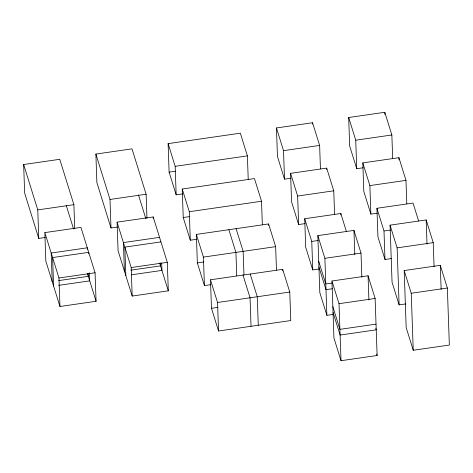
<?xml version="1.0" encoding="UTF-8"?>
<svg xmlns="http://www.w3.org/2000/svg" width="473" height="473" viewBox="0 0 473 473"><rect width="100%" height="100%" fill="white"/><g stroke="black" fill="none" stroke-linecap="round" stroke-linejoin="round"><path stroke-width="0.71" d="M45.272 237.481L38.768 238.422L24.643 193.031L23.65 164.521L59.764 159.3L73.889 204.685L74.734 228.814M117.499 227.034L111.001 227.974L96.876 182.584L95.877 154.074L131.997 148.853L146.116 194.237L146.961 218.366M182.732 193.883L176.169 194.835L169.103 172.137L168.11 143.626L240.337 133.179L247.397 155.877L248.219 179.267M291.013 178.22L284.51 179.161L277.45 156.468L276.451 127.958L312.564 122.732L319.63 145.43L320.446 168.82M363.24 167.773L356.737 168.713L349.677 146.021L348.684 117.511L384.797 112.284L391.857 134.982L392.673 158.372M168.11 143.626L175.17 166.325L247.397 155.877M276.451 127.958L283.516 150.651L319.63 145.43M348.684 117.511L355.743 140.203L391.857 134.982M169.103 172.137L175.672 171.191M23.65 164.521L37.775 209.911L73.889 204.685M95.877 154.074L110.002 199.464L146.116 194.237M196.857 239.273L190.288 240.219L183.228 217.527L182.235 189.017L254.462 178.569L261.522 201.262L262.338 224.657M305.132 223.611L298.634 224.551L291.569 201.853L290.576 173.343L326.689 168.122L333.755 190.814L334.571 214.21M377.365 213.163L370.862 214.103L363.802 191.405L362.803 162.895L398.922 157.675L405.982 180.367L406.798 203.762M44.834 232.604L80.948 227.383L95.073 272.767L96.072 301.277L59.959 306.504L45.834 261.114L44.834 232.604L58.959 277.994L59.959 306.504M117.068 222.156L153.181 216.936L167.306 262.32L168.299 290.83L132.186 296.057L118.061 250.666L117.068 222.156L131.192 267.547L132.186 296.057M182.235 189.017L189.295 211.709L261.522 201.262M290.576 173.343L297.641 196.041L333.755 190.814M362.803 162.895L369.868 185.593L405.982 180.367M183.228 217.527L189.797 216.575M159.537 237.357L123.423 242.584L124.417 271.094M210.917 284.669L204.413 285.609L197.353 262.917L196.354 234.407L268.587 223.96L275.647 246.652L276.463 270.042M319.257 268.995L312.759 269.935L305.694 247.243L304.701 218.733L340.814 213.512L346.378 231.392M391.49 258.548L384.987 259.488L377.927 236.796L376.928 208.286L413.041 203.065L418.611 220.944M160.95 241.898L124.837 247.119L125.83 275.629M333.382 314.385L326.884 315.325L319.819 292.633L317.826 235.613L353.946 230.386L361.005 253.085L361.851 277.273M405.609 303.938L399.111 304.878L392.052 282.186L390.059 225.166L426.173 219.939L433.233 242.637L434.078 266.76M58.959 277.994L95.073 272.767M131.192 267.547L167.306 262.32M196.354 234.407L203.42 257.099L275.647 246.652M304.701 218.733L311.76 241.425L318.264 240.485M376.928 208.286L383.993 230.978L390.491 230.038M58.687 280.601L88.303 276.315L88.203 273.394M130.915 270.154L160.53 265.867L160.43 262.947M197.353 262.917L203.851 261.977M58.658 285.349L89.716 280.856L89.432 272.815M131.606 274.795L161.943 270.408L161.689 263.1M317.826 235.613L324.892 258.305L361.005 253.085M390.059 225.166L397.119 247.858L433.233 242.637M210.479 279.791L282.712 269.344L289.772 292.042L290.765 320.552L218.538 330.999L211.478 308.301L210.479 279.791L217.545 302.489L218.538 330.999M331.951 280.997L368.065 275.777L375.13 298.469L377.123 355.489L341.003 360.716L333.944 338.018L331.951 280.997L339.017 303.696L341.003 360.716M404.184 270.55L440.298 265.329L447.357 288.022L449.35 345.042L413.236 350.268L406.171 327.57L404.184 270.55L411.244 293.248L413.236 350.268M332.288 283.025L325.785 283.966L318.725 261.273M217.545 302.489L289.772 292.042M332.489 288.725L325.986 289.665L318.926 266.973M211.478 308.301L217.976 307.361M339.017 303.696L375.13 298.469M411.244 293.248L447.357 288.022M376.023 324.129L339.91 329.356L332.85 306.658M375.799 328.457L376.224 329.829L340.111 335.055L333.051 312.363M376.691 354.117L377.123 355.489M236.08 228.66L243.146 251.352L243.962 274.748M250.205 274.044L257.271 296.742L258.264 325.253M228.861 229.701L235.921 252.399L236.737 275.789M242.986 275.091L250.046 297.783L251.039 326.293M138.423 194.817L145.808 218.561M159.655 263.053L168.299 290.83M66.19 205.264L73.581 229.009M87.428 273.5L96.072 301.277M440.298 265.329L441.138 289.452M426.173 219.939L427.013 244.062M398.922 157.675L398.999 159.868M397.119 247.858L399.111 304.878M384.797 112.284L384.874 114.478M383.993 230.978L384.987 259.488M369.868 185.593L370.862 214.103M368.065 275.777L368.91 299.971M355.743 140.203L356.737 168.713M353.946 230.386L354.785 254.58M340.814 213.512L340.867 214.973M326.689 168.122L326.742 169.582M324.892 258.305L326.884 315.325M312.564 122.732L312.618 124.198M311.76 241.425L312.759 269.935M297.641 196.041L298.634 224.551M283.516 150.651L284.51 179.161M282.712 269.344L282.759 270.81M268.587 223.96L268.634 225.42M203.42 257.099L204.413 285.609M189.295 211.709L190.288 240.219M175.17 166.325L176.169 194.835M153.181 216.936L153.228 218.396M110.002 199.464L111.001 227.974M88.77 253.806L88.717 252.346L52.604 257.566L53.603 286.076M87.357 249.271L87.304 247.805L51.19 253.031L52.19 281.541M37.775 209.911L38.768 238.422"/></g></svg>
